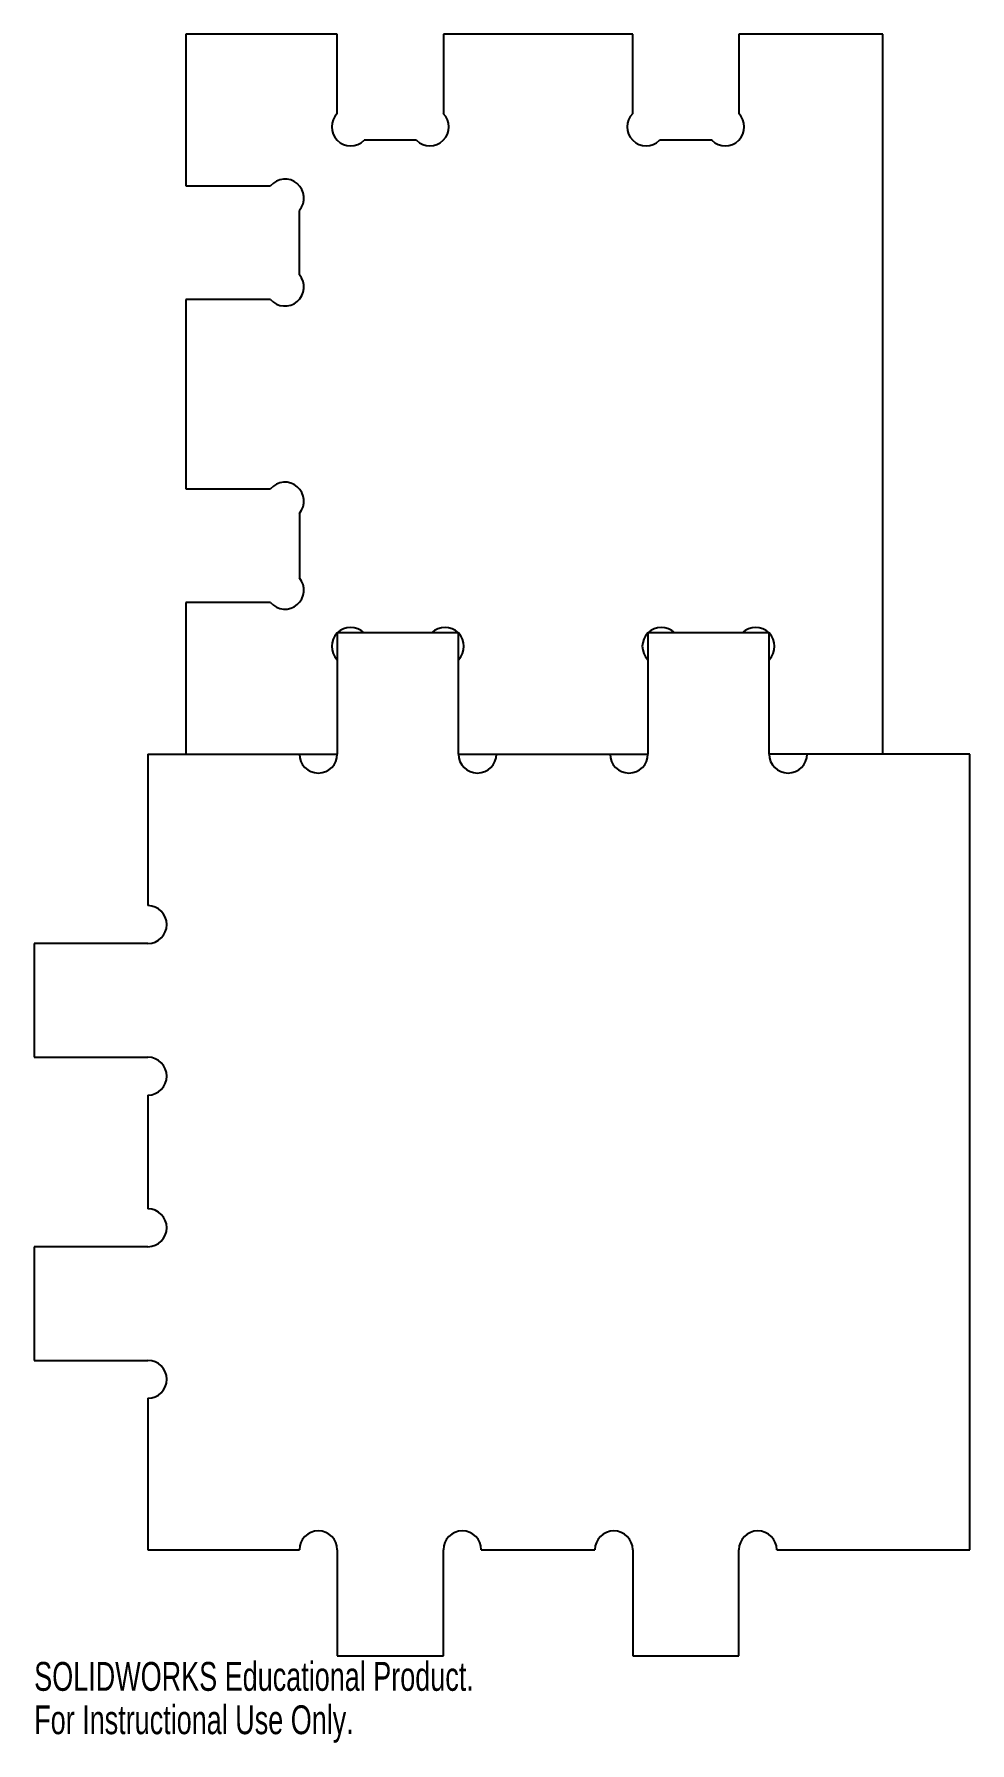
# Model space of a CAD drawing. Header units: inches. Extents: x 20.3 to 26.4, y -58.7 to -47.4.
import ezdxf

# ---------------------------------------------------------------- set-up
doc = ezdxf.new("R2010")
doc.units = ezdxf.units.IN
doc.header["$MEASUREMENT"] = 0
doc.styles.add('SLDTEXTSTYLE0', font='TXT', dxfattribs={"width": 0.7})

msp = doc.modelspace()

# ---------------------------------------------------------------- linework, layer by layer
at = {"color": 7, "linetype": 'Continuous', "lineweight": 25}
for p, q in [((22.274, -47.409), (21.274, -47.409)), ((21.274, -47.409), (21.274, -48.409)), ((22.274, -47.932), (22.274, -47.409)), ((24.224, -47.409), (22.974, -47.409)), ((22.974, -47.409), (22.974, -47.932)), ((24.224, -47.932), (24.224, -47.409)), ((25.874, -47.409), (24.924, -47.409)), ((24.924, -47.409), (24.924, -47.932)), ((25.874, -52.159), (25.874, -47.409)), ((22.797, -48.109), (22.451, -48.109)), ((24.747, -48.109), (24.401, -48.109)), ((21.274, -48.409), (21.834, -48.409)), ((22.024, -48.997), (22.024, -48.572)), ((21.834, -49.159), (21.274, -49.159)), ((21.274, -49.159), (21.274, -50.409)), ((21.274, -50.409), (21.834, -50.409)), ((22.024, -50.572), (22.024, -50.997)), ((21.834, -51.159), (21.274, -51.159)), ((21.274, -51.159), (21.274, -52.159)), ((23.074, -51.359), (22.274, -51.359)), ((22.274, -51.359), (22.274, -52.159)), ((23.074, -52.159), (23.074, -51.359)), ((25.124, -51.359), (24.324, -51.359)), ((24.324, -51.359), (24.324, -52.159)), ((25.124, -52.159), (25.124, -51.359)), ((21.024, -52.159), (22.274, -52.159)), ((21.024, -52.159), (21.024, -53.159)), ((23.074, -52.159), (24.324, -52.159)), ((26.448, -52.159), (25.124, -52.159)), ((26.448, -57.409), (26.448, -52.159)), ((21.024, -53.409), (20.274, -53.409)), ((20.274, -53.409), (20.274, -54.159)), ((20.274, -54.159), (21.024, -54.159)), ((21.024, -54.409), (21.024, -55.159)), ((21.024, -55.409), (20.274, -55.409)), ((20.274, -55.409), (20.274, -56.159)), ((20.274, -56.159), (21.024, -56.159)), ((21.024, -56.409), (21.024, -57.409)), ((21.024, -57.409), (22.024, -57.409)), ((22.274, -57.409), (22.274, -58.109)), ((22.974, -58.109), (22.974, -57.409)), ((23.224, -57.409), (23.974, -57.409)), ((24.224, -57.409), (24.224, -58.109)), ((24.924, -58.109), (24.924, -57.409)), ((25.174, -57.409), (26.448, -57.409)), ((22.274, -58.109), (22.974, -58.109)), ((24.224, -58.109), (24.924, -58.109))]:
    msp.add_line(p, q, dxfattribs=at)
for centre, start, end in [((22.362, -48.021), 135, 315), ((22.885, -48.021), 225, 45), ((24.312, -48.021), 135, 315), ((24.835, -48.021), 225, 45), ((21.929, -48.49), 319.4945, 139.4945), ((21.929, -49.078), 220.5055, 40.5055), ((21.929, -50.49), 319.4945, 139.4945), ((21.929, -51.078), 220.5055, 40.5055), ((22.362, -51.448), 45, 225), ((22.985, -51.448), 315, 135), ((24.412, -51.448), 45, 225), ((25.035, -51.448), 315, 135), ((22.149, -52.159), 180, 0), ((23.199, -52.159), 180, 0), ((24.199, -52.159), 180, 0), ((25.249, -52.159), 180, 0), ((21.024, -53.284), 270, 90), ((21.024, -54.284), 270, 90), ((21.024, -55.284), 270, 90), ((21.024, -56.284), 270, 90), ((22.149, -57.409), 0, 180), ((23.099, -57.409), 0, 180), ((24.099, -57.409), 0, 180), ((25.049, -57.409), 0, 180)]:
    msp.add_arc(centre, 0.125, start, end, dxfattribs=at)

# ---------------------------------------------------------------- texts
at = {"color": 7, "linetype": 'Continuous', "char_height": 0.1903, "attachment_point": 1, "style": 'SLDTEXTSTYLE0'}
for s, insert in [('SOLIDWORKS Educational Product.', (20.274, -58.149)), ('For Instructional Use Only.', (20.274, -58.435))]:
    msp.add_mtext(s, dxfattribs=dict(at, insert=insert))

doc.saveas('drawing.dxf')
